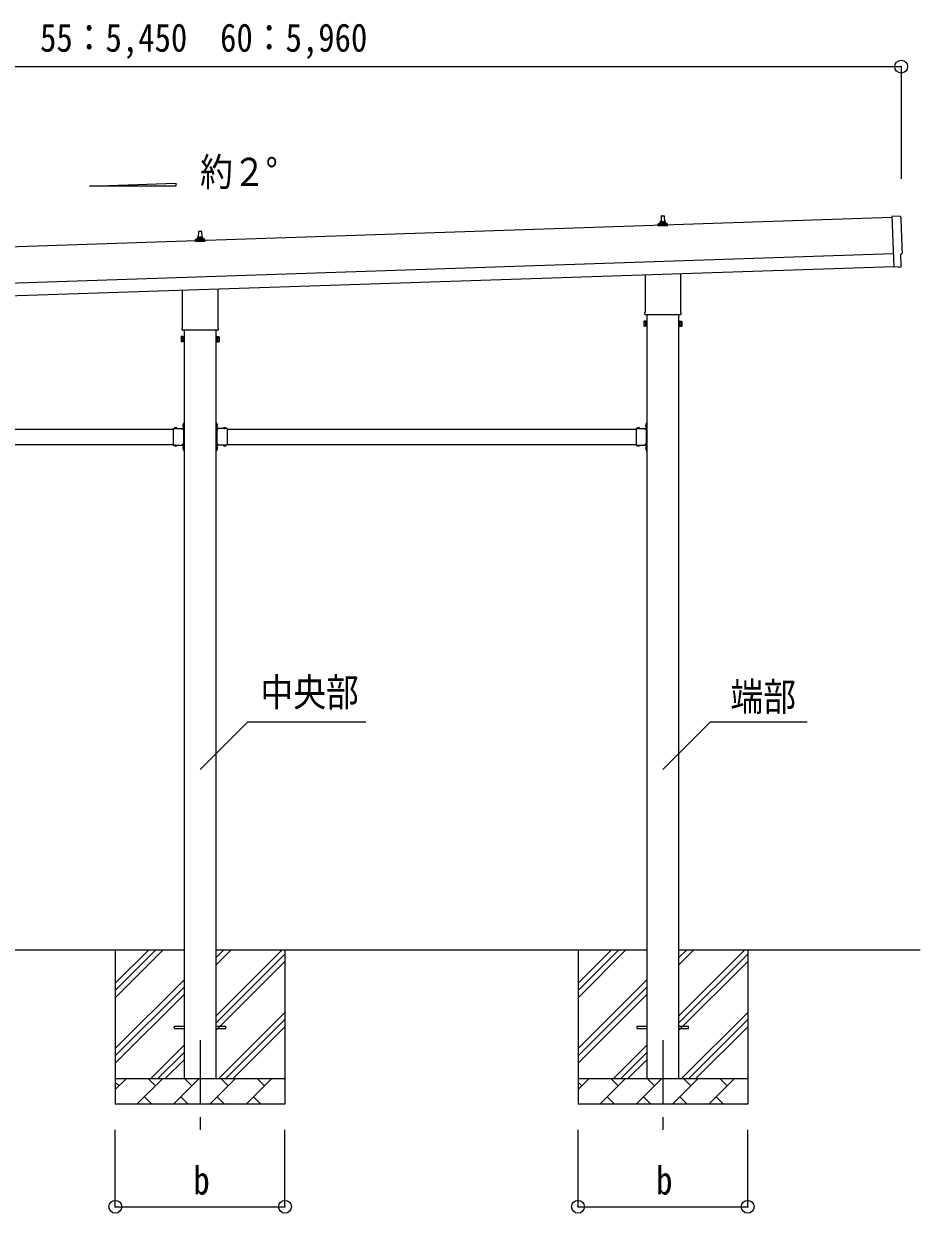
# Model space of a CAD drawing. Units: millimetres at full size, sheet at 1:50; details may follow other scales. Extents: x -14053 to 14053, y -9700 to 9700.
# Drawn here: x 4901 to 8388, y -927 to 3702 of the extents above; entities that cross this region are included whole.
import ezdxf
from ezdxf.enums import TextEntityAlignment as Align

# ---------------------------------------------------------------- set-up
doc = ezdxf.new("R2010")
doc.units = ezdxf.units.MM
doc.header["$LTSCALE"] = 50
doc.header["$PDMODE"] = 32
doc.header["$PDSIZE"] = 50
doc.linetypes.add('CHAIN1', pattern=[8, 5, -1, 1, -1])
doc.linetypes.add('USER7', pattern=[2, 1, -1])
for name, color, linetype, lineweight in [('0-2_建具', 4, 'Continuous', 9), ('0-3_階段', 7, 'CHAIN1', 9), ('0-4_設備', 7, 'Continuous', 9), ('0-7_ハッチ', 7, 'Continuous', 9), ('0-8_外構', 6, 'Continuous', 9)]:
    doc.layers.add(name, color=color, linetype=linetype, lineweight=lineweight)
doc.styles.add('ＭＳ ゴシック', font='')
doc.styles.get('ＭＳ ゴシック').set_extended_font_data('MS Gothic')

msp = doc.modelspace()

# ---------------------------------------------------------------- linework, layer by layer
at = {"layer": '0-2_建具'}
for p, q in [((8278.27, 2948.23), (2895.26, 2768.79)), ((7368.66, 2915.57), (7368.66, 2923.29)), ((7369.04, 2924.07), (7404.77, 2924.07)), ((7369.42, 2924.26), (7376.14, 2925.89)), ((7376.52, 2926.07), (7397.29, 2926.07)), ((7376.91, 2926.86), (7376.91, 2931.07)), ((7377.91, 2931.07), (7395.91, 2931.07)), ((7380.91, 2931.07), (7381.63, 2954.6)), ((7382.63, 2955.57), (7391.18, 2955.57)), ((7392.18, 2954.6), (7392.91, 2931.07)), ((7396.91, 2926.86), (7396.91, 2931.07)), ((7404.39, 2924.26), (7397.67, 2925.89)), ((7405.16, 2915.57), (7405.16, 2923.29)), ((5576.91, 2866.86), (5576.91, 2871.07)), ((5577.91, 2871.07), (5595.91, 2871.07)), ((5580.91, 2871.07), (5581.63, 2894.6)), ((5582.63, 2895.57), (5591.18, 2895.57)), ((5592.18, 2894.6), (5592.91, 2871.07)), ((5596.91, 2866.86), (5596.91, 2871.07)), ((7405.16, 2915.57), (7368.66, 2915.57)), ((5568.66, 2855.57), (5568.66, 2863.29)), ((5605.16, 2855.57), (5568.66, 2855.57)), ((5569.04, 2864.07), (5604.77, 2864.07)), ((5569.42, 2864.26), (5576.14, 2865.89)), ((5576.52, 2866.07), (5597.29, 2866.07)), ((5604.39, 2864.26), (5597.67, 2865.89)), ((5605.16, 2855.57), (5605.16, 2863.29)), ((2899.93, 2628.87), (8282.94, 2808.3)), ((2901.59, 2578.9), (8284.6, 2758.33)), ((8284.69, 2755.57), (8284.73, 2754.57)), ((8304.35, 2755.22), (8311.25, 2755.81)), ((7318.61, 2581.59), (7318.61, 2726.13)), ((7455.21, 2730.69), (7455.21, 2581.59)), ((5518.61, 2521.59), (5518.61, 2666.13)), ((5655.21, 2670.69), (5655.21, 2521.59)), ((7316.91, 2572.81), (7316.91, 2578.31)), ((7454.84, 2569.31), (7318.97, 2569.31)), ((7324.41, 2569.31), (7324.41, -403.19)), ((7449.41, -403.19), (7449.41, 2569.31)), ((7456.91, 2578.31), (7456.91, 2572.81)), ((5516.91, 2512.81), (5516.91, 2518.31)), ((5654.84, 2509.31), (5518.97, 2509.31)), ((5524.41, 2509.31), (5524.41, -403.19)), ((5649.41, -403.19), (5649.41, 2509.31)), ((5656.91, 2518.31), (5656.91, 2512.81)), ((7312.91, 2543.31), (7313.67, 2544.63)), ((7312.91, 2543.31), (7312.91, 2526.31)), ((7312.91, 2526.31), (7313.67, 2525)), ((7319.91, 2539.72), (7313.67, 2539.72)), ((7319.91, 2529.91), (7313.67, 2529.91)), ((7319.91, 2525), (7313.67, 2525)), ((7322.41, 2525.61), (7319.91, 2525.61)), ((7451.41, 2525.61), (7453.91, 2525.61)), ((7453.91, 2539.72), (7460.15, 2539.72)), ((7453.91, 2529.91), (7460.15, 2529.91)), ((7453.91, 2525), (7460.15, 2525)), ((7460.91, 2543.31), (7460.15, 2544.63)), ((7460.91, 2526.31), (7460.15, 2525)), ((7460.91, 2543.31), (7460.91, 2526.31)), ((5512.91, 2483.31), (5513.67, 2484.63)), ((5512.91, 2483.31), (5512.91, 2466.31)), ((5512.91, 2466.31), (5513.67, 2465)), ((5519.91, 2479.72), (5513.67, 2479.72)), ((5519.91, 2469.91), (5513.67, 2469.91)), ((5519.91, 2465), (5513.67, 2465)), ((5522.41, 2465.61), (5519.91, 2465.61)), ((5651.41, 2465.61), (5653.91, 2465.61)), ((5653.91, 2479.72), (5660.15, 2479.72)), ((5653.91, 2469.91), (5660.15, 2469.91)), ((5653.91, 2465), (5660.15, 2465)), ((5660.91, 2483.31), (5660.15, 2484.63)), ((5660.91, 2466.31), (5660.15, 2465)), ((5660.91, 2483.31), (5660.91, 2466.31)), ((5521.9, 2143.71), (5522.41, 2143.71)), ((5522.41, 2147.81), (5524.41, 2147.81)), ((5522.41, 2147.81), (5522.41, 2127.81)), ((5522.41, 2143.71), (5522.41, 2131.91)), ((5524.41, 2140.81), (5522.41, 2140.81)), ((5524.41, 2134.81), (5522.41, 2134.81)), ((5524.41, 2147.81), (5524.41, 2127.81)), ((5651.41, 2147.81), (5649.41, 2147.81)), ((5649.41, 2147.81), (5649.41, 2127.81)), ((5649.41, 2140.81), (5651.41, 2140.81)), ((5649.41, 2134.81), (5651.41, 2134.81)), ((5651.41, 2147.81), (5651.41, 2127.81)), ((5651.92, 2143.71), (5651.41, 2143.71)), ((5651.41, 2143.71), (5651.41, 2131.91)), ((7321.9, 2143.71), (7322.41, 2143.71)), ((7322.41, 2147.81), (7324.41, 2147.81)), ((7322.41, 2147.81), (7322.41, 2127.81)), ((7322.41, 2143.71), (7322.41, 2131.91)), ((7324.41, 2140.81), (7322.41, 2140.81)), ((7324.41, 2134.81), (7322.41, 2134.81)), ((7324.41, 2147.81), (7324.41, 2127.81)), ((3891.41, 2124.81), (5482.41, 2124.81)), ((5482.41, 2127.81), (5482.41, 2061.81)), ((5482.41, 2127.81), (5522.41, 2127.81)), ((5485.51, 2128.32), (5485.51, 2127.81)), ((5485.51, 2127.81), (5497.31, 2127.81)), ((5522.41, 2123.81), (5522.41, 2065.81)), ((5691.41, 2127.81), (5651.41, 2127.81)), ((5651.41, 2123.81), (5651.41, 2065.81)), ((5688.31, 2127.81), (5676.51, 2127.81)), ((5688.31, 2128.32), (5688.31, 2127.81)), ((5691.41, 2127.81), (5691.41, 2061.81)), ((5691.41, 2124.81), (7282.41, 2124.81)), ((7282.41, 2127.81), (7282.41, 2061.81)), ((7282.41, 2127.81), (7322.41, 2127.81)), ((7285.51, 2128.32), (7285.51, 2127.81)), ((7285.51, 2127.81), (7297.31, 2127.81)), ((7322.41, 2123.81), (7322.41, 2065.81)), ((3891.41, 2064.81), (5482.41, 2064.81)), ((5482.41, 2061.81), (5522.41, 2061.81)), ((5485.51, 2061.3), (5485.51, 2061.81)), ((5485.51, 2061.81), (5497.31, 2061.81)), ((5518.41, 2064.81), (5523.91, 2064.81)), ((5522.41, 2063.81), (5518.41, 2063.81)), ((5521.9, 2057.71), (5522.41, 2057.71)), ((5522.41, 2061.81), (5522.41, 2041.81)), ((5522.41, 2057.71), (5522.41, 2045.91)), ((5524.41, 2054.81), (5522.41, 2054.81)), ((5524.41, 2048.81), (5522.41, 2048.81)), ((5522.41, 2041.81), (5524.41, 2041.81)), ((5524.41, 2061.81), (5524.41, 2041.81)), ((5649.41, 2061.81), (5649.41, 2041.81)), ((5649.41, 2054.81), (5651.41, 2054.81)), ((5649.41, 2048.81), (5651.41, 2048.81)), ((5651.41, 2041.81), (5649.41, 2041.81)), ((5655.41, 2064.81), (5649.91, 2064.81)), ((5651.41, 2063.81), (5655.41, 2063.81)), ((5651.41, 2061.81), (5651.41, 2041.81)), ((5691.41, 2061.81), (5651.41, 2061.81)), ((5651.92, 2057.71), (5651.41, 2057.71)), ((5651.41, 2057.71), (5651.41, 2045.91)), ((5688.31, 2061.81), (5676.51, 2061.81)), ((5688.31, 2061.3), (5688.31, 2061.81)), ((5691.41, 2064.81), (7282.41, 2064.81)), ((7282.41, 2061.81), (7322.41, 2061.81)), ((7285.51, 2061.3), (7285.51, 2061.81)), ((7285.51, 2061.81), (7297.31, 2061.81)), ((7318.41, 2064.81), (7323.91, 2064.81)), ((7322.41, 2063.81), (7318.41, 2063.81)), ((7321.9, 2057.71), (7322.41, 2057.71)), ((7322.41, 2061.81), (7322.41, 2041.81)), ((7322.41, 2057.71), (7322.41, 2045.91)), ((7324.41, 2054.81), (7322.41, 2054.81)), ((7324.41, 2048.81), (7322.41, 2048.81)), ((7322.41, 2041.81), (7324.41, 2041.81)), ((7324.41, 2061.81), (7324.41, 2041.81)), ((5486.91, -198.69), (5524.41, -198.69)), ((5486.91, -207.69), (5486.91, -198.69)), ((5486.91, -207.69), (5524.41, -207.69)), ((5649.41, -198.69), (5686.91, -198.69)), ((5649.41, -207.69), (5686.91, -207.69)), ((5686.91, -207.69), (5686.91, -198.69)), ((7286.91, -198.69), (7324.41, -198.69)), ((7286.91, -207.69), (7286.91, -198.69)), ((7286.91, -207.69), (7324.41, -207.69)), ((7449.41, -198.69), (7486.91, -198.69)), ((7449.41, -207.69), (7486.91, -207.69)), ((7486.91, -207.69), (7486.91, -198.69))]:
    msp.add_line(p, q, dxfattribs=at)
for points in [[(8309.71, 2952.71), (8278.1, 2953.31), (8284.69, 2755.57)], [(8313.99, 2758.9), (8312.42, 2805.9), (8313.02, 2805.92)], [(8303.6, 2755.47), (8302.91, 2756.08), (8284.73, 2754.56)], [(7319.91, 2525), (7319.91, 2544.63), (7313.67, 2544.63)], [(7319.91, 2525.61), (7319.91, 2544.01), (7322.41, 2544.01)], [(7453.91, 2525.61), (7453.91, 2544.01), (7451.41, 2544.01)], [(7453.91, 2525), (7453.91, 2544.63), (7460.15, 2544.63)], [(5519.91, 2465), (5519.91, 2484.63), (5513.67, 2484.63)], [(5519.91, 2465.61), (5519.91, 2484.01), (5522.41, 2484.01)], [(5653.91, 2465.61), (5653.91, 2484.01), (5651.41, 2484.01)], [(5653.91, 2465), (5653.91, 2484.63), (5660.15, 2484.63)], [(5521.9, 2143.71), (5521.9, 2131.91), (5522.41, 2131.91)], [(5651.92, 2143.71), (5651.92, 2131.91), (5651.41, 2131.91)], [(7321.9, 2143.71), (7321.9, 2131.91), (7322.41, 2131.91)], [(5485.51, 2128.32), (5497.31, 2128.32), (5497.31, 2127.81)], [(5522.41, 2123.81), (5518.41, 2123.81), (5518.41, 2125.81), (5522.41, 2125.81)], [(5518.41, 2124.81), (5523.91, 2124.81), (5523.91, 2064.81)], [(5655.41, 2124.81), (5649.91, 2124.81), (5649.91, 2064.81)], [(5651.41, 2123.81), (5655.41, 2123.81), (5655.41, 2125.81), (5651.41, 2125.81)], [(5688.31, 2128.32), (5676.51, 2128.32), (5676.51, 2127.81)], [(7285.51, 2128.32), (7297.31, 2128.32), (7297.31, 2127.81)], [(7322.41, 2123.81), (7318.41, 2123.81), (7318.41, 2125.81), (7322.41, 2125.81)], [(7318.41, 2124.81), (7323.91, 2124.81), (7323.91, 2064.81)], [(5485.51, 2061.3), (5497.31, 2061.3), (5497.31, 2061.81)], [(5522.41, 2065.81), (5518.41, 2065.81), (5518.41, 2063.81)], [(5521.9, 2057.71), (5521.9, 2045.91), (5522.41, 2045.91)], [(5651.41, 2065.81), (5655.41, 2065.81), (5655.41, 2063.81)], [(5651.92, 2057.71), (5651.92, 2045.91), (5651.41, 2045.91)], [(5688.31, 2061.3), (5676.51, 2061.3), (5676.51, 2061.81)], [(7285.51, 2061.3), (7297.31, 2061.3), (7297.31, 2061.81)], [(7322.41, 2065.81), (7318.41, 2065.81), (7318.41, 2063.81)], [(7321.9, 2057.71), (7321.9, 2045.91), (7322.41, 2045.91)]]:
    msp.add_lwpolyline(points, dxfattribs=at)
for points in [[(7322.41, 2524.31), (7322.41, 2545.31), (7324.41, 2545.31), (7324.41, 2524.31)], [(7451.41, 2524.31), (7451.41, 2545.31), (7449.41, 2545.31), (7449.41, 2524.31)], [(5522.41, 2464.31), (5522.41, 2485.31), (5524.41, 2485.31), (5524.41, 2464.31)], [(5651.41, 2464.31), (5651.41, 2485.31), (5649.41, 2485.31), (5649.41, 2464.31)]]:
    msp.add_lwpolyline(points, close=True, dxfattribs=at)
at = {"layer": '0-2_建具', "linetype": 'USER7'}
for points in [[(5488.91, 2130.42), (5490.26, 2127.65), (5491.41, 2127.04)], [(5493.91, 2130.42), (5492.55, 2127.65), (5491.41, 2127.04)], [(5519.8, 2140.31), (5522.57, 2138.96), (5523.18, 2137.81)], [(5519.8, 2135.31), (5522.57, 2136.67), (5523.18, 2137.81)], [(5654.02, 2140.31), (5651.24, 2138.96), (5650.63, 2137.81)], [(5654.02, 2135.31), (5651.24, 2136.67), (5650.63, 2137.81)], [(5679.91, 2130.42), (5681.26, 2127.65), (5682.41, 2127.04)], [(5684.91, 2130.42), (5683.55, 2127.65), (5682.41, 2127.04)], [(7288.91, 2130.42), (7290.26, 2127.65), (7291.41, 2127.04)], [(7293.91, 2130.42), (7292.55, 2127.65), (7291.41, 2127.04)], [(7319.8, 2140.31), (7322.57, 2138.96), (7323.18, 2137.81)], [(7319.8, 2135.31), (7322.57, 2136.67), (7323.18, 2137.81)], [(5488.91, 2059.2), (5490.26, 2061.98), (5491.41, 2062.59)], [(5493.91, 2059.2), (5492.55, 2061.98), (5491.41, 2062.59)], [(5519.8, 2054.31), (5522.57, 2052.96), (5523.18, 2051.81)], [(5519.8, 2049.31), (5522.57, 2050.67), (5523.18, 2051.81)], [(5654.02, 2054.31), (5651.24, 2052.96), (5650.63, 2051.81)], [(5654.02, 2049.31), (5651.24, 2050.67), (5650.63, 2051.81)], [(5679.91, 2059.2), (5681.26, 2061.98), (5682.41, 2062.59)], [(5684.91, 2059.2), (5683.55, 2061.98), (5682.41, 2062.59)], [(7288.91, 2059.2), (7290.26, 2061.98), (7291.41, 2062.59)], [(7293.91, 2059.2), (7292.55, 2061.98), (7291.41, 2062.59)], [(7319.8, 2054.31), (7322.57, 2052.96), (7323.18, 2051.81)], [(7319.8, 2049.31), (7322.57, 2050.67), (7323.18, 2051.81)]]:
    msp.add_lwpolyline(points, dxfattribs=at)
at = {"layer": '0-2_建具'}
for centre, radius, start, end in [((7369.66, 2923.29), 1, 103.62699, 180), ((7375.91, 2926.86), 1, 283.62699, 0), ((7380.99, 2930.44), 4.13, 90, 171.17633), ((7377.91, 2930.07), 1, 90, 180), ((7382.63, 2954.57), 1, 90, 178.60509), ((7390.24, 2931.07), 4.83, 133.60282, 180), ((7383.57, 2931.07), 4.83, 0, 46.39718), ((7391.18, 2954.57), 1, 1.39491, 90), ((7392.82, 2930.44), 4.13, 8.82367, 90), ((7395.91, 2930.07), 1, 0, 90), ((7397.91, 2926.86), 1, 180, 256.37301), ((7404.16, 2923.29), 1, 0, 76.37301), ((5580.99, 2870.44), 4.13, 90, 171.17633), ((5577.91, 2870.07), 1, 90, 180), ((5582.63, 2894.57), 1, 90, 178.60509), ((5590.24, 2871.07), 4.83, 133.60282, 180), ((5583.57, 2871.07), 4.83, 0, 46.39718), ((5591.18, 2894.57), 1, 1.39491, 90), ((5592.82, 2870.44), 4.13, 8.82367, 90), ((5595.91, 2870.07), 1, 0, 90), ((5569.66, 2863.29), 1, 103.62699, 180), ((5575.91, 2866.86), 1, 283.62699, 0), ((5597.91, 2866.86), 1, 180, 256.37301), ((5604.16, 2863.29), 1, 0, 76.37301), ((7320.91, 2578.31), 4, 125.09963, 180), ((7320.91, 2572.81), 4, 180, 194.47751), ((7320.91, 2572.81), 4, 194.47751, 241.04498), ((7452.91, 2572.81), 4, 298.95502, 345.52249), ((7452.91, 2578.31), 4, 0, 54.90037), ((7452.91, 2572.81), 4, 345.52249, 0), ((5520.91, 2518.31), 4, 125.09963, 180), ((5520.91, 2512.81), 4, 180, 194.47751), ((5520.91, 2512.81), 4, 194.47751, 241.04498), ((5652.91, 2512.81), 4, 298.95502, 345.52249), ((5652.91, 2518.31), 4, 0, 54.90037), ((5652.91, 2512.81), 4, 345.52249, 0), ((7317.25, 2542.17), 4.34, 145.61575, 214.38425), ((7317.25, 2527.45), 4.34, 145.61575, 214.38425), ((7329.15, 2534.81), 16.24, 162.41205, 197.58795), ((7456.56, 2542.17), 4.34, 325.61575, 34.38425), ((7444.67, 2534.81), 16.24, 342.41205, 17.58795), ((7456.56, 2527.45), 4.34, 325.61575, 34.38425), ((5517.25, 2482.17), 4.34, 145.61575, 214.38425), ((5517.25, 2467.45), 4.34, 145.61575, 214.38425), ((5529.15, 2474.81), 16.24, 162.41205, 197.58795), ((5656.56, 2482.17), 4.34, 325.61575, 34.38425), ((5644.67, 2474.81), 16.24, 342.41205, 17.58795), ((5656.56, 2467.45), 4.34, 325.61575, 34.38425), ((5491.41, 2122.58), 8.23, 44.2189, 135.7811), ((5527.64, 2137.81), 8.23, 134.2189, 225.7811), ((5646.17, 2137.81), 8.23, 314.2189, 45.7811), ((5682.41, 2122.58), 8.23, 44.2189, 135.7811), ((7291.41, 2122.58), 8.23, 44.2189, 135.7811), ((7327.64, 2137.81), 8.23, 134.2189, 225.7811), ((5522.41, 2127.81), 2, 270, 0), ((5651.41, 2127.81), 2, 180, 270), ((7322.41, 2127.81), 2, 270, 0), ((5491.41, 2067.04), 8.23, 224.2189, 315.7811), ((5527.64, 2051.81), 8.23, 134.2189, 225.7811), ((5522.41, 2061.81), 2, 0, 90), ((5651.41, 2061.81), 2, 90, 180), ((5646.17, 2051.81), 8.23, 314.2189, 45.7811), ((5682.41, 2067.04), 8.23, 224.2189, 315.7811), ((7291.41, 2067.04), 8.23, 224.2189, 315.7811), ((7327.64, 2051.81), 8.23, 134.2189, 225.7811), ((7322.41, 2061.81), 2, 0, 90)]:
    msp.add_arc(centre, radius, start, end, dxfattribs=at)
for centre, major_axis, ratio, start_param, end_param in [((8309.65, 2949.71), (3, 0.1), 0.99863, 6.2683889, 7.8016218), ((13075.22, 3038.1), (-4760.73, -158.69), 0.99863, 6.2683889, 6.2976778), ((8312.88, 2810.32), (4.4, 0.15), 0.99863, 4.712389, 6.2976778), ((8304.26, 2756.22), (0.75, -0.666), 0.9974, 4.712389, 5.5252311), ((8310.99, 2758.8), (2.25, -2), 0.9974, 5.5252311, 7.0411395)]:
    msp.add_ellipse(centre, major_axis=major_axis, ratio=ratio, start_param=start_param, end_param=end_param, dxfattribs=at)
at = {"layer": '0-3_階段'}
for p, q in [((5586.91, -253.19), (5586.91, -602.19)), ((7386.91, -253.19), (7386.91, -602.19))]:
    msp.add_line(p, q, dxfattribs=at)
at = {"layer": '0-4_設備'}
for p, q in [((5524.41, 96.81), (3849.41, 96.81)), ((5256.91, 96.81), (5256.91, -503.19)), ((5256.91, -88.24), (5441.96, 96.81)), ((5256.91, -59.95), (5413.67, 96.81)), ((5256.91, -31.67), (5385.39, 96.81)), ((7324.41, 96.81), (5649.41, 96.81)), ((5649.41, -158.29), (5904.51, 96.81)), ((5649.41, 39.7), (5706.52, 96.81)), ((5649.41, 67.99), (5678.23, 96.81)), ((5916.91, 96.81), (5916.91, -503.19)), ((7056.91, 96.81), (7056.91, -503.19)), ((7056.91, -88.24), (7241.96, 96.81)), ((7056.91, -59.95), (7213.67, 96.81)), ((7056.91, -31.67), (7185.39, 96.81)), ((8387.79, 96.81), (7449.41, 96.81)), ((7449.41, -158.29), (7704.51, 96.81)), ((7449.41, 39.7), (7506.52, 96.81)), ((7449.41, 67.99), (7478.23, 96.81)), ((7716.91, 96.81), (7716.91, -503.19)), ((5649.41, -186.57), (5916.91, 80.93)), ((5649.41, -214.85), (5916.91, 52.65)), ((7449.41, -186.57), (7716.91, 80.93)), ((7449.41, -214.85), (7716.91, 52.65)), ((5256.91, -286.23), (5524.41, -18.73)), ((7056.91, -286.23), (7324.41, -18.73)), ((5256.91, -314.51), (5524.41, -47.01)), ((5256.91, -342.8), (5524.41, -75.3)), ((7056.91, -314.51), (7324.41, -47.01)), ((7056.91, -342.8), (7324.41, -75.3)), ((5659.06, -403.19), (5916.91, -145.34)), ((5687.35, -403.19), (5916.91, -173.63)), ((7459.06, -403.19), (7716.91, -145.34)), ((7487.35, -403.19), (7716.91, -173.63)), ((5715.63, -403.19), (5916.91, -201.91)), ((7515.63, -403.19), (7716.91, -201.91)), ((5394.51, -403.19), (5524.41, -273.29)), ((7194.51, -403.19), (7324.41, -273.29)), ((5422.79, -403.19), (5524.41, -301.57)), ((7222.79, -403.19), (7324.41, -301.57)), ((5451.07, -403.19), (5524.41, -329.85)), ((7251.07, -403.19), (7324.41, -329.85)), ((5256.91, -403.19), (5916.91, -403.19)), ((5256.91, -446.08), (5299.8, -403.19)), ((5341.22, -503.19), (5441.22, -403.19)), ((5412.67, -431.74), (5384.11, -403.19)), ((5482.64, -503.19), (5582.64, -403.19)), ((5554.09, -431.74), (5525.54, -403.19)), ((5624.06, -503.19), (5724.06, -403.19)), ((5695.51, -431.74), (5666.96, -403.19)), ((5765.49, -503.19), (5865.49, -403.19)), ((5836.93, -431.74), (5808.38, -403.19)), ((5913.62, -403.19), (5916.91, -399.9)), ((7056.91, -403.19), (7716.91, -403.19)), ((7056.91, -446.08), (7099.8, -403.19)), ((7141.22, -503.19), (7241.22, -403.19)), ((7212.67, -431.74), (7184.11, -403.19)), ((7282.64, -503.19), (7382.64, -403.19)), ((7354.09, -431.74), (7325.54, -403.19)), ((7424.06, -503.19), (7524.06, -403.19)), ((7495.51, -431.74), (7466.96, -403.19)), ((7565.49, -503.19), (7665.49, -403.19)), ((7636.93, -431.74), (7608.38, -403.19)), ((7713.62, -403.19), (7716.91, -399.9)), ((5271.25, -431.74), (5256.91, -417.4)), ((7071.25, -431.74), (7056.91, -417.4)), ((5916.91, -503.19), (5256.91, -503.19)), ((5369.77, -474.63), (5398.33, -503.19)), ((5511.2, -474.63), (5539.75, -503.19)), ((5652.62, -474.63), (5681.17, -503.19)), ((5794.04, -474.63), (5822.59, -503.19)), ((7716.91, -503.19), (7056.91, -503.19)), ((7169.77, -474.63), (7198.33, -503.19)), ((7311.2, -474.63), (7339.75, -503.19)), ((7452.62, -474.63), (7481.17, -503.19)), ((7594.04, -474.63), (7622.59, -503.19))]:
    msp.add_line(p, q, dxfattribs=at)
at = {"layer": '0-7_ハッチ', "color": 4}
for p, q in [((5156.4, 3069.83), (5492.4, 3082.25)), ((5492.4, 3069.83), (5156.4, 3069.83)), ((5492.4, 3082.25), (5492.4, 3069.83))]:
    msp.add_line(p, q, dxfattribs=at)
at = {"layer": '0-7_ハッチ', "color": 6}
for p, q in [((5771.08, 983.77), (5586.91, 799.6)), ((6230.83, 983.77), (5771.08, 983.77))]:
    msp.add_line(p, q, dxfattribs=at)
msp.add_lwpolyline([(7947.82, 983.77), (7571.08, 983.77), (7386.91, 799.6)], dxfattribs=at)
at = {"layer": '0-8_外構'}
for p, q in [((2864.26, 3535.78), (8313.93, 3535.78)), ((8313.93, 3535.78), (8313.93, 3099.5)), ((5256.91, -902.19), (5256.91, -602.19)), ((5916.91, -902.19), (5916.91, -602.19)), ((7056.91, -902.19), (7056.91, -602.19)), ((7716.91, -902.19), (7716.91, -602.19)), ((5256.91, -902.19), (5916.91, -902.19)), ((7056.91, -902.19), (7716.91, -902.19))]:
    msp.add_line(p, q, dxfattribs=at)
for p in [(8313.93, 3535.78), (5256.91, -902.19), (5916.91, -902.19), (7056.91, -902.19), (7716.91, -902.19)]:
    msp.add_point(p, dxfattribs=at)

# ---------------------------------------------------------------- texts
at = {"layer": '0-7_ハッチ', "style": 'ＭＳ ゴシック', "width": 0.85}
for s, p in [('約２°', (5586.6, 3037.94)), ('中央部', (5821.21, 1012.57)), ('端部', (7649.61, 995.41))]:
    msp.add_text(s, height=110, dxfattribs=at).set_placement(p, align=Align.BOTTOM_LEFT)
at = {"layer": '0-8_外構', "color": 7, "style": 'ＭＳ ゴシック', "width": 0.85}
for s, p in [('55：5,450\u300060：5,960', (4964.1, 3560.78)), ('b', (5560.66, -887.19)), ('b', (7360.66, -887.19))]:
    msp.add_text(s, height=110, dxfattribs=at).set_placement(p, align=Align.BOTTOM_LEFT)

doc.saveas('drawing.dxf')
